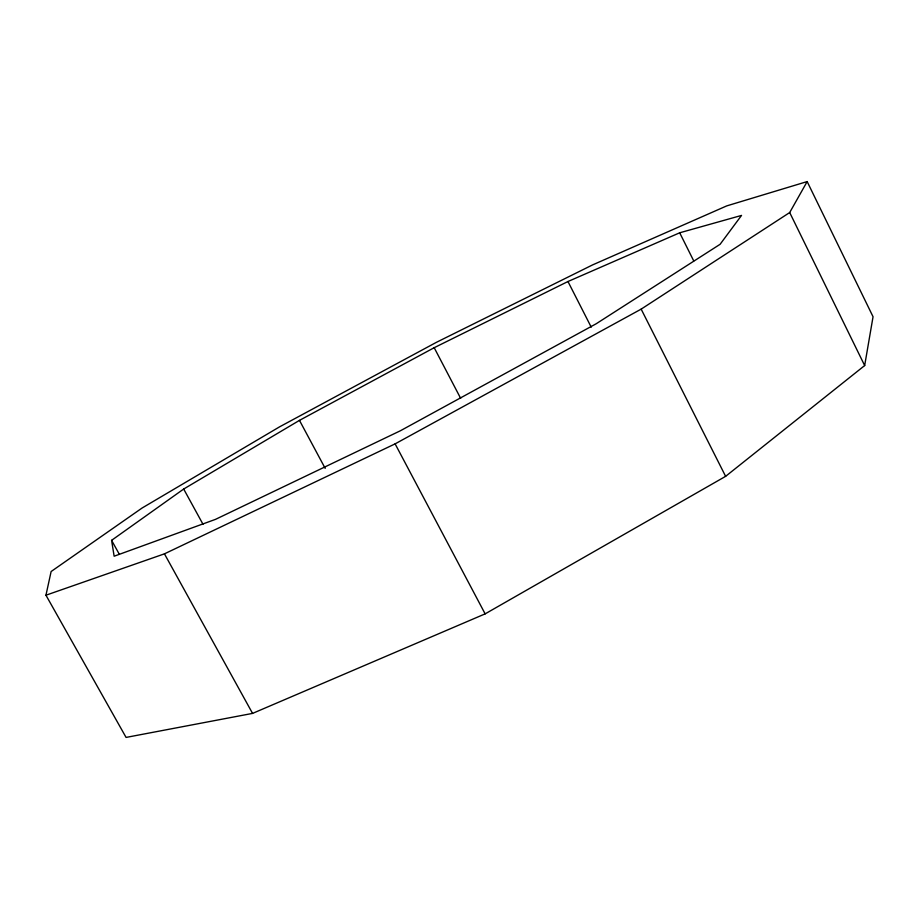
<?xml version="1.0" encoding="UTF-8"?>
<svg xmlns="http://www.w3.org/2000/svg" width="919" height="919" viewBox="0 0 919 919"><rect width="100%" height="100%" fill="white"/><g stroke="black" fill="none" stroke-linecap="round" stroke-linejoin="round"><path stroke-width="1.38" d="M864.664 365.555L873.05 316.745L807.158 181.583L726.745 205.89L592.571 264.913L436.364 342.35L279.583 426.841L142.089 508.023L51.119 571.526L45.95 595.213L126.075 737.417L252.564 713.397L485.14 613.869L725.619 476.341L864.664 365.555L789.697 212.542L807.158 181.583M111.59 540.338L183.685 489.034L299.468 420.374L434.193 347.704L567.965 281.513L679.692 232.794L741.53 215.425L720.105 244.293L596.19 323.764L400.443 430.735L215.54 519.35L114.14 556.213L111.59 540.338L119.229 554.088M45.95 595.213L164.444 553.847L395.113 443.866L641.163 309.129L789.697 212.542M164.444 553.847L252.564 713.397M183.685 489.034L202.996 524.267M299.468 420.374L325.188 468.368M395.113 443.866L485.14 613.869M434.193 347.704L460.66 398.352M567.965 281.513L591.227 327.153M641.163 309.129L725.619 476.341M679.692 232.794L693.742 260.939"/></g></svg>
